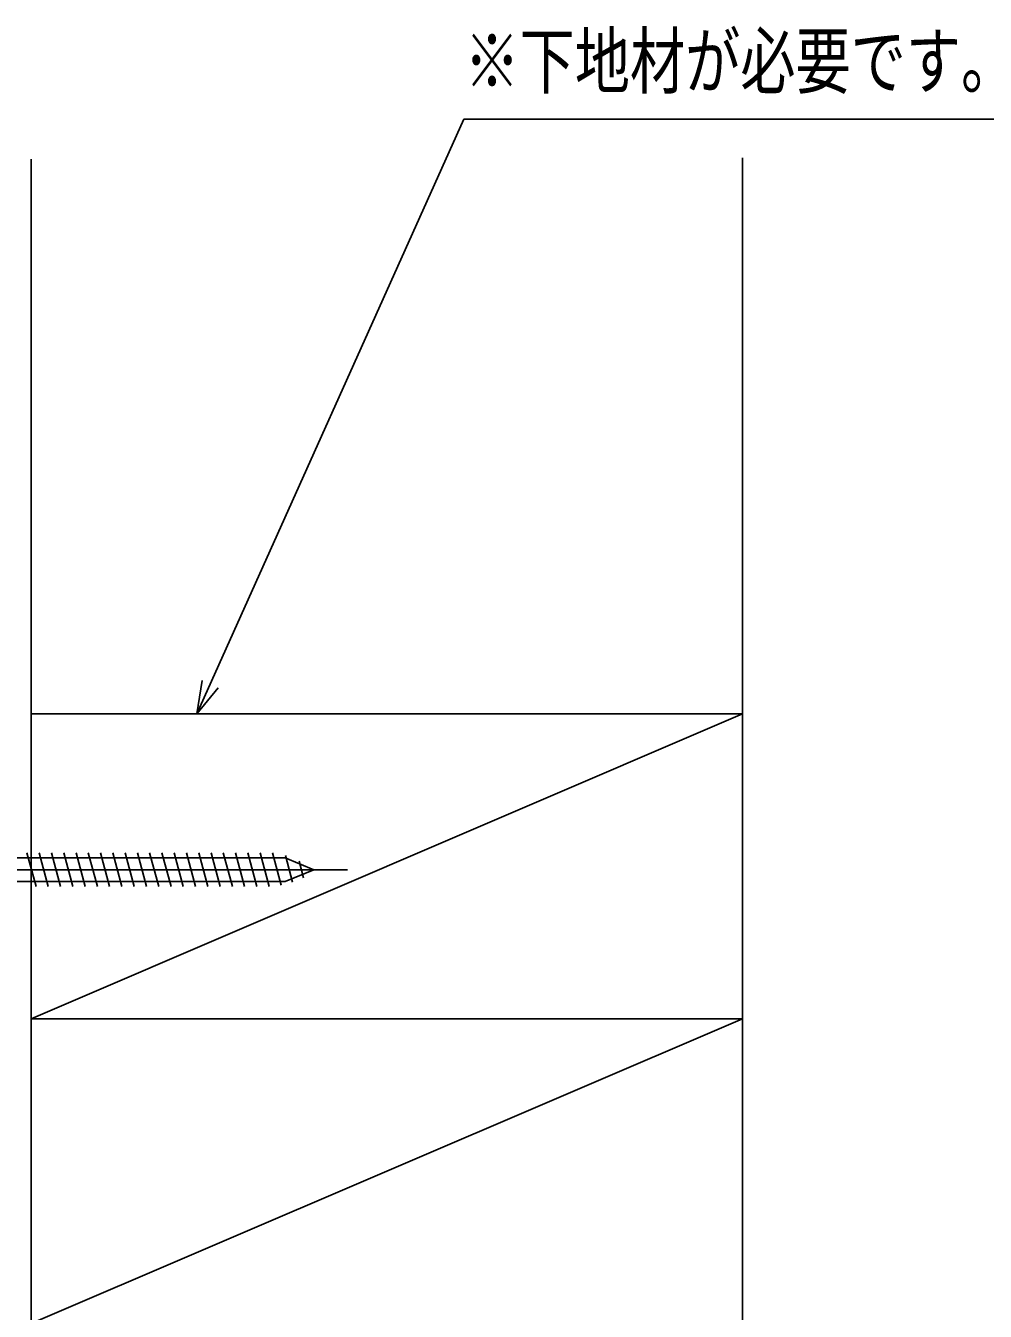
# Model space of a CAD drawing. Units: millimetres, scale not verified. Extents: x -693 to 693, y -1120 to 1122.
# Drawn here: x 341.4 to 483, y -937.5 to -747.8 of the extents above; entities that cross this region are included whole.
import ezdxf
from ezdxf.enums import TextEntityAlignment as Align

# ---------------------------------------------------------------- set-up
doc = ezdxf.new("R2010")
doc.units = ezdxf.units.MM
doc.header["$LTSCALE"] = 4
for name, color, linetype in [('0-4_YKK_13', 4, 'Continuous'), ('0-6_YKK_D', 6, 'Continuous'), ('0-8_YSS_K', 3, 'Continuous')]:
    doc.layers.add(name, color=color, linetype=linetype)
doc.styles.add('ＭＳ ゴシック', font='')
doc.styles.get('ＭＳ ゴシック').set_extended_font_data('MS Gothic')

msp = doc.modelspace()

# ---------------------------------------------------------------- linework, layer by layer
at = {"layer": '0-4_YKK_13'}
for p, q in [((379.658, -870.595), (309.683, -870.595)), ((342.883, -874.845), (341.543, -869.845)), ((344.694, -874.845), (343.355, -869.845)), ((346.506, -874.845), (345.166, -869.845)), ((348.318, -874.845), (346.978, -869.845)), ((350.13, -874.845), (348.79, -869.845)), ((351.941, -874.845), (350.602, -869.845)), ((353.753, -874.845), (352.413, -869.845)), ((355.565, -874.845), (354.225, -869.845)), ((357.376, -874.845), (356.037, -869.845)), ((359.188, -874.845), (357.848, -869.845)), ((361, -874.845), (359.66, -869.845)), ((362.812, -874.845), (361.472, -869.845)), ((364.623, -874.845), (363.284, -869.845)), ((366.435, -874.845), (365.095, -869.845)), ((368.247, -874.845), (366.907, -869.845)), ((370.059, -874.845), (368.719, -869.845)), ((371.87, -874.845), (370.531, -869.845)), ((373.682, -874.845), (372.342, -869.845)), ((375.494, -874.845), (374.154, -869.845)), ((377.306, -874.845), (375.966, -869.845)), ((379.064, -874.645), (377.778, -869.845)), ((383.883, -872.345), (379.658, -870.595)), ((380.759, -874.211), (379.696, -870.241)), ((382.391, -873.541), (381.735, -871.09)), ((303.883, -872.345), (388.883, -872.345)), ((383.883, -872.345), (379.658, -874.095)), ((309.683, -874.095), (379.658, -874.095))]:
    msp.add_line(p, q, dxfattribs=at)
at = {"layer": '0-6_YKK_D'}
for p, q in [((366.611, -849.345), (406.051, -761.53)), ((406.051, -761.53), (506.051, -761.53)), ((367.408, -844.419), (366.611, -849.345)), ((366.611, -849.345), (369.764, -845.477))]:
    msp.add_line(p, q, dxfattribs=at)
at = {"layer": '0-8_YSS_K'}
for p, q in [((342.183, -939.345), (342.183, -767.473)), ((447.183, -939.345), (447.183, -767.263)), ((342.183, -894.345), (447.183, -849.345)), ((342.183, -899.345), (342.183, -854.345)), ((342.183, -939.345), (447.183, -894.345))]:
    msp.add_line(p, q, dxfattribs=at)
at = {"layer": '0-8_YSS_K', "color": 7}
for p, q in [((447.183, -849.345), (342.183, -849.345)), ((342.183, -849.345), (342.183, -894.345)), ((447.183, -894.345), (447.183, -849.345)), ((342.183, -894.345), (342.183, -939.345)), ((447.183, -939.345), (447.183, -894.345))]:
    msp.add_line(p, q, dxfattribs=at)
msp.add_lwpolyline([(447.183, -894.345), (342.183, -894.345), (447.183, -894.345)], dxfattribs=at)

# ---------------------------------------------------------------- texts
at = {"layer": '0-6_YKK_D', "style": 'ＭＳ ゴシック', "width": 0.75}
msp.add_text('※下地材が必要です。', height=7.962, dxfattribs=at).set_placement((406.124, -759.33), align=Align.BOTTOM_LEFT)

doc.saveas('drawing.dxf')
